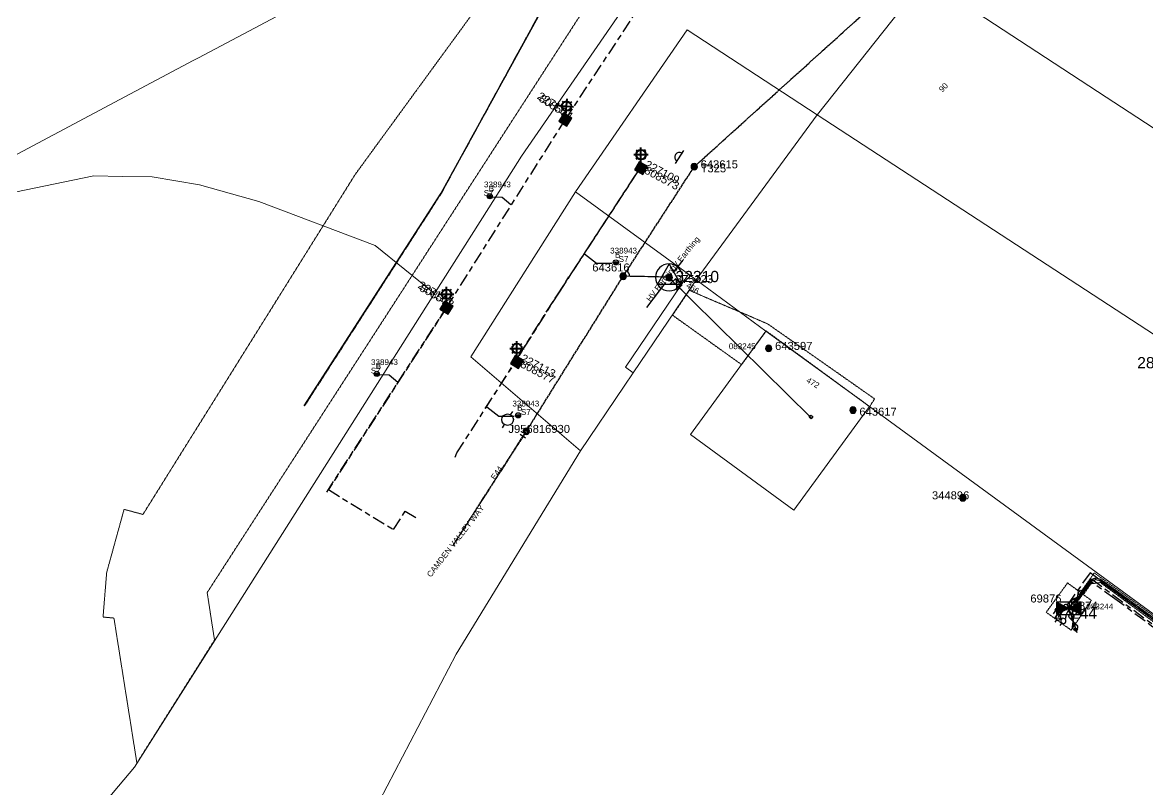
# Model space of a CAD drawing. Header units: metres. Extents: x 0 to 294317, y 0 to 6233398.
# Drawn here: x 292053.4 to 292404.7, y 6231753.7 to 6231993.1 of the extents above; entities that cross this region are included whole.
import ezdxf
from ezdxf import colors
from ezdxf.entities.mleader import LeaderData, LeaderLine
from ezdxf.enums import TextEntityAlignment as Align
from ezdxf.math import Vec2, Vec3

# ---------------------------------------------------------------- set-up
doc = ezdxf.new("R2010")
doc.units = ezdxf.units.M
for name, pattern in [('Cable Exist OH', [1, 1, 0]), ('Cable Exist UG', [8.2, 4, -1.2, 1.8, -1.2]), ('HIDDEN', [0.375, 0.25, -0.125]), ('HIDDEN2', [0.1875, 0.125, -0.0625])]:
    doc.linetypes.add(name, pattern=pattern)
doc.layers.get('0').update_dxf_attribs({"color": 6})
for name, color, linetype in [('_User Miscellaneous1', 7, 'Continuous'), ('_User Miscellaneous2', 7, 'Continuous'), ('Duct_SP_EXT', 7, 'Continuous'), ('Equip_HV_EXT', 7, 'Continuous'), ('Equip_LV_EXT', 7, 'Continuous'), ('Equip_SP_HV_EXT', 7, 'Continuous'), ('Equip_SP_SL_EXT', 7, 'Continuous'), ('Mains_HV_EXT', 7, 'Continuous'), ('Mains_LV_EXT', 7, 'Continuous'), ('Mains_SL_EXT', 7, 'Continuous'), ('Mains_TR_EXT', 7, 'Continuous'), ('Services_SP_EXT', 7, 'Continuous'), ('Sub_SP_EXT', 7, 'Continuous'), ('Sub_SP_TR_HV_LV_EXT', 7, 'Continuous'), ('SupportsOH_SP_TR_HV_LV_SL_EXT', 7, 'Continuous'), ('SupportsUG_SP_LV_SL_EXT', 7, 'Continuous'), ('Trench_SP_EXT', 7, 'Continuous')]:
    doc.layers.add(name, color=color, linetype=linetype)
for name, color, linetype, lineweight in [('Cadastre Land Parcels_SP_EXT', 9, 'Continuous', 5), ('Cadastre Other Property_SP_EXT', 9, 'HIDDEN', 5), ('Cadastre Roads_SP_EXT', 9, 'Continuous', 5)]:
    doc.layers.add(name, color=color, linetype=linetype, lineweight=lineweight)
doc.styles.add('COLUMN_LABEL', font='arial.ttf')
doc.styles.add('iecARIAL', font='arial.ttf', dxfattribs={"height": 2})
doc.styles.add('POLE_LABEL', font='arial.ttf')
doc.styles.get("Standard").update_dxf_attribs({"font": 'arial.ttf'})
doc.styles.add('SWITCH_LABEL', font='arial.ttf', dxfattribs={"height": 2.5})
doc.linetypes.add('Cable E OH', pattern='A,9.4,["E",Standard,S=1.7,R=0,X=0,Y=-1],0', length=9.4)
doc.linetypes.add('Cable E UG', pattern='A,6,-0.5,["E",Standard,S=1.7,R=0,X=0.5,Y=-1],-2.9', length=9.4)

# ---------------------------------------------------------------- blocks, each defined once
blk = doc.blocks.new('SUB_PADMOUNT_EXT')
for points in [[(0, 0), (-3.84, 1.92), (-3.84, -1.92)], [(0, 0), (3.84, 1.92), (3.84, -1.92)]]:
    blk.add_hatch(color=256).paths.add_polyline_path(points)
for p, q in [((3.84, 1.92), (-3.84, -1.92)), ((-3.84, 1.92), (3.84, -1.92))]:
    blk.add_line(p, q)
blk.add_lwpolyline([(-3.84, -1.92), (3.84, -1.92), (3.84, 1.92), (-3.84, 1.92)], close=True)
for tag, height, flags, p in [('ASSET_NUM', 3.5, 8, (2, 2)), ('STREET_CODE', 0.2, 9, (1.5, 0)), ('CONSTRUCTED_VOLTAGE', 0.2, 9, (1.5, -0.2)), ('OPERATING_VOLTAGE', 0.2, 9, (1.5, -0.6)), ('ORIENTATION', 0.2, 9, (1.5, -0.8)), ('OWNED_BY', 0.2, 9, (1.5, -1)), ('OPERATED_BY', 0.2, 9, (1.5, -1.2)), ('SECONDARY_VOLTAGE', 0.2, 9, (1.5, -1.6)), ('STATE', 0.2, 9, (1.5, -1.8)), ('SUBSTATION_TYPE', 0.2, 9, (1.5, -2.2)), ('STREETNAME', 0.2, 9, (1.5, -3)), ('SUBURB', 0.2, 9, (1.5, -3.2)), ('Z', 0.2, 1, (1.5, -3.6)), ('NO_PHASES', 0.2, 9, (1.5, -0.4)), ('MAINTAINED_BY', 0.2, 9, (1.5, -1.4)), ('PARENT', 0.2, 9, (1.5, -2)), ('USAGE', 0.2, 9, (1.5, -2.4)), ('LEGEND', 0.2, 9, (1.5, -2.6)), ('LOCATION', 0.2, 9, (1.5, -2.8)), ('NOTES', 0.2, 9, (1.5, -3.4))]:
    blk.add_attdef(tag, text='', height=height, dxfattribs=dict(flags=flags)).set_placement(p, align=Align.MIDDLE_LEFT)
blk = doc.blocks.new('SUB_POLE_EXT')
blk.add_wipeout([(0, 4.22), (0.42, 4.2), (0.83, 4.14), (1.21, 4.05), (1.62, 3.9), (1.99, 3.72), (2.35, 3.51), (2.68, 3.26), (2.99, 2.99), (3.28, 2.66), (3.52, 2.34), (3.76, 1.92), (3.9, 1.62), (4.04, 1.23), (4.18, 0.63), (4.22, 0), (4.18, -0.61), (4.06, -1.15), (3.9, -1.62), (3.58, -2.24), (3.22, -2.73), (2.97, -3.01), (2.68, -3.26), (2.36, -3.5), (2, -3.72), (1.64, -3.89), (1.25, -4.03), (0.82, -4.14), (0.42, -4.2), (0, -4.22), (-0.41, -4.2), (-0.8, -4.15), (-1.21, -4.05), (-1.62, -3.9), (-1.99, -3.73), (-2.35, -3.51), (-2.68, -3.26), (-2.96, -3.02), (-3.23, -2.72), (-3.51, -2.35), (-3.71, -2.01), (-3.91, -1.6), (-4.05, -1.21), (-4.16, -0.76), (-4.22, -0.14), (-4.21, 0.39), (-4.14, 0.83), (-4.03, 1.27), (-3.9, 1.63), (-3.71, 2.02), (-3.5, 2.37), (-3.28, 2.67), (-2.99, 2.99), (-2.68, 3.27), (-2.33, 3.52), (-1.98, 3.73), (-1.63, 3.9), (-1.2, 4.05), (-0.78, 4.15), (-0.4, 4.21)])
blk.add_line((2.16, 0.48), (2.16, 0.48, 0))
blk.add_lwpolyline([(-4.22, 0, 1), (4.22, 0, 1)], format="xyb", close=True)
blk.add_lwpolyline([(2.14, 0.52), (0, 4.22), (-3.66, -2.11), (3.66, -2.11)], close=True)
for tag, height, flags, p in [('ASSET_NUM', 3.5, 8, (2, 2)), ('STREET_CODE', 0.2, 9, (1.5, 0)), ('CONSTRUCTED_VOLTAGE', 0.2, 9, (1.5, -0.2)), ('OPERATING_VOLTAGE', 0.2, 9, (1.5, -0.6)), ('OPERATED_BY', 0.2, 9, (1.5, -0.8)), ('ORIENTATION', 0.2, 9, (1.5, -1.2)), ('OWNED_BY', 0.2, 9, (1.5, -1.4)), ('SECONDARY_VOLTAGE', 0.2, 9, (1.5, -1.6)), ('STATE', 0.2, 9, (1.5, -1.8)), ('SUBSTATION_TYPE', 0.2, 9, (1.5, -2)), ('STREETNAME', 0.2, 9, (1.5, -2.8)), ('SUBURB', 0.2, 9, (1.5, -3)), ('Z', 0.2, 1, (1.5, -3.4)), ('NO_PHASES', 0.2, 9, (1.5, -0.4)), ('MAINTAINED_BY', 0.2, 9, (1.5, -1)), ('USAGE', 0.2, 9, (1.5, -2.2)), ('LEGEND', 0.2, 9, (1.5, -2.4)), ('LOCATION', 0.2, 9, (1.5, -2.6)), ('NOTES', 0.2, 9, (1.5, -3.2))]:
    blk.add_attdef(tag, text='', height=height, dxfattribs=dict(flags=flags)).set_placement(p, align=Align.MIDDLE_LEFT)
blk = doc.blocks.new('COLUMN_EXT')
blk.add_hatch(color=256).paths.add_polyline_path([(-1.49, 1.48), (-1.49, -1.49), (1.48, -1.49), (1.48, 1.48)])
blk.add_lwpolyline([(-1.49, -1.49), (1.48, -1.49), (1.48, 1.48), (-1.49, 1.48)], close=True)
for tag, height, style, flags, p in [('STRUCTURE_PLANT_NUMBER', 0.2, 'POLE_LABEL', 9, (1.81, 0.03)), ('ASSET_NUM', 2.5, 'COLUMN_LABEL', 8, (2, 2)), ('STREET_CODE', 0.2, 'COLUMN_LABEL', 9, (1.81, -0.2))]:
    blk.add_attdef(tag, text='', height=height, dxfattribs=dict(style=style, flags=flags)).set_placement(p, align=Align.MIDDLE_LEFT)
at = {"flags": 1}
blk.add_attdef('Z', (1.81, -2.35), '', height=0.2, dxfattribs=at)
at = {"flags": 9}
for tag, p in [('COLUMN_TYPE', (1.81, -0.4)), ('OWNED_BY', (1.81, -0.6)), ('STATE', (1.81, -0.8)), ('USAGE', (1.81, -1)), ('STREETNAME', (1.81, -1.6)), ('SUBURB', (1.81, -1.8)), ('LEGEND', (1.81, -1.2)), ('LOCATION', (1.81, -1.4)), ('NOTES', (1.81, -2))]:
    blk.add_attdef(tag, text='', height=0.2, dxfattribs=at).set_placement(p, align=Align.MIDDLE_LEFT)
blk = doc.blocks.new('DUCT_EXT')
blk.add_circle((0, 0.8), 0.8)
at = {"flags": 1}
blk.add_attdef('Z', (0, 0), '', height=0.2, dxfattribs=at)
at = {"flags": 9}
for tag, p in [('DUCT_CODE', (0, 0)), ('XSECT_TYPE', (0, -0.2)), ('STATE', (0, -0.6)), ('FB_REFERENCE', (0, -0.4)), ('NOTES', (0, -0.8))]:
    blk.add_attdef(tag, text='', height=0.2, dxfattribs=at).set_placement(p, align=Align.MIDDLE_LEFT)
blk = doc.blocks.new('LV_OH_LINKS_DISTFUSE_EXT')
for p, q in [((0, 0), (0.96, 0)), ((3.84, 0), (4.8, 0))]:
    blk.add_line(p, q)
blk.add_lwpolyline([(3.84, -1.2), (3.84, 1.2), (0.96, -1.2), (0.96, 1.2)], close=True)
at = {"flags": 9}
for tag, p in [('ACTUAL_STATUS', (0, 0)), ('CONSTRUCTED_VOLTAGE', (0, -0.2)), ('OPERATING_VOLTAGE', (0, -0.6)), ('ORIENTATION', (0, -0.8)), ('OWNED_BY', (0, -1)), ('STATE', (0, -1.2)), ('SWITCH_TYPE', (0, -1.4)), ('NO_PHASES', (0, -0.4)), ('USAGE', (0, -1.6)), ('NOTES', (0, -1.8))]:
    blk.add_attdef(tag, text='', height=0.2, dxfattribs=at).set_placement(p, align=Align.MIDDLE_LEFT)
at = {"flags": 1}
blk.add_attdef('Z', (0, 0), '', height=0.2, dxfattribs=at)
blk = doc.blocks.new('SL_LANTERN_EXT')
at = {"lineweight": 40}
for p, q in [((-2.25, 4.22), (2.25, 4.22)), ((-1.46, 5.68), (-1.06, 5.28)), ((0, 1.97), (0, 6.47)), ((1.46, 5.68), (1.06, 5.28)), ((-1.46, 2.76), (-1.06, 3.16)), ((0, 0), (0, 2.72)), ((1.46, 2.76), (1.06, 3.16))]:
    blk.add_line(p, q, dxfattribs=at)
blk.add_circle((0, 4.22), 1.5, dxfattribs=at)
at = {"style": 'iecARIAL', "flags": 8}
blk.add_attdef('ASSET_NUM', (1.5, 1.5), '', height=2.5, dxfattribs=at)
for tag, p, height, flags in [('OPERATING_VOLTAGE', (0.98, -1.65), 0.2, 9), ('ORIENTATION', (0.98, -1.85), 0.2, 9), ('OWNED_BY', (0.98, -2.05), 0.2, 9), ('STATE', (0.98, -2.25), 0.2, 9), ('CONSTRUCTED_VOLTAGE', (0.98, -0.65), 0.2, 9), ('CONTROL_TYPE', (0.98, -0.85), 0.2, 9), ('LANTERN_PURPOSE', (0.98, -1.05), 0.2, 9), ('LANTERN_TYPE', (0.98, -1.25), 0.2, 9), ('NO_PHASES', (0.98, -1.45), 0.2, 9), ('USAGE', (0.98, -2.45), 0.2, 9), ('CEXIST', (0.98, -2.65), 0.2, 9), ('CNEW', (0.98, -2.85), 0.2, 9), ('CNUMBER', (0.98, -3.05), 0.2, 9), ('CREMOVE', (0.98, -3.25), 0.2, 9), ('CREPLACE', (0.98, -3.45), 0.2, 9), ('LKINGHEIGHT', (0.98, -3.65), 0.2, 9), ('LNUMBER', (2.18, -3.25), 2.5, 8), ('LBRACKET', (0.98, -3.85), 0.2, 9), ('LBRACKETVOCAB', (0.98, -4.05), 0.2, 9), ('LCATEGORY', (0.98, -4.25), 0.2, 9), ('LCHARGE1', (0.98, -4.45), 0.2, 9), ('LCHARGE1PERCENT', (0.98, -4.65), 0.2, 9), ('LCHARGE2', (0.98, -4.85), 0.2, 9), ('LCHARGE2PERCENT', (0.98, -5.05), 0.2, 9), ('LCHARGE3', (0.98, -5.25), 0.2, 9), ('LCHARGE3PERCENT', (0.98, -5.45), 0.2, 9), ('LEXIST', (0.98, -5.65), 0.2, 9), ('LLAMP', (0.98, -5.85), 0.2, 9), ('LLAMPVOCAB', (0.98, -6.05), 0.2, 9), ('LMAST', (0.98, -6.25), 0.2, 9), ('LMASTVOCAB', (0.98, -6.45), 0.2, 9), ('LNEW', (0.98, -6.65), 0.2, 9), ('LANTNUMBER', (0.98, -6.85), 0.2, 9), ('STREETNAME', (0.98, -9.25), 0.2, 9), ('SUBURB', (0.98, -9.45), 0.2, 1), ('LOUTREACH', (0.98, -7.25), 0.2, 9), ('LOUTREACHVOCAB', (0.98, -7.45), 0.2, 9), ('LRATECODE', (0.98, -7.65), 0.2, 9), ('LREMOVE', (0.98, -7.85), 0.2, 9), ('LREPLACE', (0.98, -8.05), 0.2, 9), ('LTYPE', (0.98, -8.25), 0.2, 9), ('LTYPEVOCAB', (0.98, -8.45), 0.2, 9), ('LEGEND', (0.98, -8.65), 0.2, 9), ('LOCATION', (0.98, -8.85), 0.2, 9), ('NOTES', (0.98, -9.05), 0.2, 9)]:
    blk.add_attdef(tag, p, '', height=height, dxfattribs=dict(flags=flags))
blk = doc.blocks.new('CCP_EXT')
blk.add_wipeout([(0, 0.57), (0.57, 0), (0, -0.57), (-0.57, 0)])
blk.add_lwpolyline([(-0.57, 0), (0, 0.57), (0.57, 0), (0, -0.57), (-0.57, 0)])
at = {"flags": 1}
blk.add_attdef('Z', (0, 0), '', height=0.2, dxfattribs=at)
at = {"flags": 9}
for tag, p in [('CCP_TYPE', (0, 0)), ('CONSTRUCTED_VOLTAGE', (0, -0.2)), ('OPERATING_VOLTAGE', (0, -0.6)), ('ORIENTATION', (0, -0.8)), ('OWNED_BY', (0, -1)), ('STATE', (0, -1.8)), ('NO_PHASES', (0, -0.4)), ('USAGE', (0, -1.2)), ('LEGEND', (0, -1.4)), ('LIFE_SUPPORT', (0, -1.6)), ('NOTES', (0, -2))]:
    blk.add_attdef(tag, text='', height=0.2, dxfattribs=at).set_placement(p, align=Align.MIDDLE_LEFT)
blk = doc.blocks.new('POLE_EXT')
blk.add_hatch(color=256).paths.add_polyline_path([(-1, 0, 1), (1, 0, 1)])
blk.add_lwpolyline([(-1, 0, 1), (1, 0, 1)], format="xyb", close=True)
for tag, height, flags, p in [('pNumber', 2.5, 8, (-17.84, 2.07)), ('OWNED_BY', 0.2, 9, (1.35, -0.4)), ('SPECIAL_USE', 0.2, 9, (1.35, -0.8)), ('STATE', 0.2, 9, (1.35, -1)), ('cLV', 0.2, 9, (1.35, -1.4)), ('hDepth', 0.2, 9, (1.35, -1.6)), ('hDia', 0.2, 9, (1.35, -1.8)), ('cHV', 0.2, 9, (1.35, -2)), ('cLinedev', 0.2, 9, (1.35, -3.4)), ('PARENT', 0.2, 9, (1.35, -0.6)), ('USAGE', 0.2, 9, (1.35, -1.2)), ('LBRACKET', 0.2, 9, (1.35, -2.2)), ('LExisting', 0.2, 9, (1.35, -2.4)), ('LANTNUMBER', 0.2, 9, (1.35, -2.6)), ('LOther', 0.2, 9, (1.35, -2.8)), ('LRemove', 0.2, 9, (1.35, -3)), ('LEGEND', 0.2, 9, (1.35, -3.2)), ('LOCATION', 0.2, 9, (1.35, -3.6)), ('pExisting', 0.2, 9, (1.35, -3.8)), ('pFooting', 0.2, 9, (1.35, -4.4)), ('pNew', 0.2, 9, (1.35, -4.6)), ('pRelocate', 0.2, 9, (1.35, -5)), ('pRemove', 0.2, 9, (1.35, -5.2)), ('pReplace', 0.2, 9, (1.35, -5.4)), ('pStay', 0.2, 9, (1.35, -5.6)), ('pType', 0.2, 9, (1.35, -5.8)), ('cspan', 0.2, 9, (1.35, -6)), ('STREETNAME', 0.2, 9, (1.35, -6.2)), ('SUBURB', 0.2, 9, (1.35, -6.4)), ('OPERATED_BY', 0.2, 9, (1.36, -7.01)), ('PFNUMBER', 0.2, 9, (1.35, -4)), ('NEWPFNUMBER', 0.2, 9, (1.35, -4.2)), ('NOTES', 0.2, 9, (1.35, -6.6)), ('MAINTAINED_BY', 0.2, 9, (1.36, -6.81))]:
    blk.add_attdef(tag, text='', height=height, dxfattribs=dict(flags=flags)).set_placement(p, align=Align.MIDDLE_LEFT)
at = {"style": 'POLE_LABEL'}
for tag, height, flags, p in [('STRUCTURE_PLANT_NUMBER', 0.2, 9, (1.35, 0.03)), ('ASSET_NUM', 2.5, 8, (2, 2)), ('STREET_CODE', 0.2, 9, (1.35, -0.2))]:
    blk.add_attdef(tag, text='', height=height, dxfattribs=dict(at, flags=flags)).set_placement(p, align=Align.MIDDLE_LEFT)
at = {"flags": 1}
blk.add_attdef('Z', (1.35, -7.33), '', height=0.2, dxfattribs=at)
blk = doc.blocks.new('LV_UG_DFUSE_CLOSED_EXT')
for points in [[(1, 0), (0, 0)], [(5.04, 0.73), (2.16, -0.72)], [(5.05, -0.71), (2.16, 0.72)], [(6.2, 0.01), (7.2, 0.01)]]:
    blk.add_lwpolyline(points)
for centre in [(1.8, 0), (5.4, 0.01)]:
    blk.add_circle(centre, 0.8)
at = {"flags": 9}
for tag, p in [('ACTUAL_STATUS', (0, 0)), ('CONSTRUCTED_VOLTAGE', (0, -0.2)), ('OPERATING_VOLTAGE', (0, -0.6)), ('ORIENTATION', (0, -0.8)), ('STATE', (0, -1)), ('SWITCH_TYPE', (0, -1.2)), ('NO_PHASES', (0, -0.4)), ('USAGE', (0, -1.4)), ('NOTES', (0, -1.6))]:
    blk.add_attdef(tag, text='', height=0.2, dxfattribs=at).set_placement(p, align=Align.MIDDLE_LEFT)
at = {"flags": 1}
blk.add_attdef('Z', (0, 0), '', height=0.2, dxfattribs=at)
blk = doc.blocks.new('HV_ABS_OPEN_EXT')
for p, q in [((-3, 6.87), (-1.8, 6.87)), ((1.8, 6.87), (3, 6.87))]:
    blk.add_line(p, q)
blk.add_circle((0, 6.87), 1.8)
for tag, height, flags, p in [('STREET_CODE', 0.2, 9, (1.5, 0)), ('ASSET_NUM', 2.5, 8, (2, 2)), ('ACTUAL_STATUS', 0.2, 9, (1.5, -0.2)), ('CONSTRUCTED_VOLTAGE', 0.2, 9, (1.5, -0.4)), ('OPERATING_VOLTAGE', 0.2, 9, (1.5, -0.8)), ('ORIENTATION', 0.2, 9, (1.5, -1)), ('OWNED_BY', 0.2, 9, (1.5, -1.2)), ('STATE', 0.2, 9, (1.5, -1.4)), ('SWITCH_TYPE', 0.2, 9, (1.5, -1.6)), ('STREETNAME', 0.2, 9, (1.5, -2.4)), ('SUBURB', 0.2, 9, (1.5, -2.6)), ('OPERATED_BY', 0.2, 9, (1.5, -3.2)), ('Z', 0.2, 1, (1.5, -3.6)), ('NO_PHASES', 0.2, 9, (1.5, -0.6)), ('USAGE', 0.2, 9, (1.5, -1.8)), ('LEGEND', 0.2, 9, (1.5, -2)), ('LOCATION', 0.2, 9, (1.5, -2.2)), ('NOTES', 0.2, 9, (1.5, -2.8)), ('MAINTAINED_BY', 0.2, 9, (1.5, -3)), ('LABEL_ALIGNMENT', 0.2, 9, (1.5, -3.4))]:
    blk.add_attdef(tag, text='', height=height, dxfattribs=dict(flags=flags)).set_placement(p, align=Align.MIDDLE_LEFT)
blk = doc.blocks.new('HV_USL_CLOSED_EXT')
blk.add_line((2.4, 5.5), (-2.4, 5.5))
blk.add_lwpolyline([(1.44, 5.5, 0.414214), (0, 6.94, 0.414214), (-1.44, 5.5)], format="xyb")
for tag, height, flags, p in [('STREET_CODE', 0.2, 9, (1.5, 0)), ('ASSET_NUM', 2.5, 8, (2, 2)), ('ACTUAL_STATUS', 0.2, 9, (1.5, -0.2)), ('CONSTRUCTED_VOLTAGE', 0.2, 9, (1.5, -0.4)), ('OPERATING_VOLTAGE', 0.2, 9, (1.5, -0.8)), ('ORIENTATION', 0.2, 9, (1.5, -1)), ('OWNED_BY', 0.2, 9, (1.5, -1.2)), ('OPERATED_BY', 0.2, 9, (1.5, -1.4)), ('STATE', 0.2, 9, (1.5, -1.8)), ('SWITCH_TYPE', 0.2, 9, (1.5, -2)), ('STREETNAME', 0.2, 9, (1.5, -2.8)), ('SUBURB', 0.2, 9, (1.5, -3)), ('Z', 0.2, 1, (1.5, -3.6)), ('NO_PHASES', 0.2, 9, (1.5, -0.6)), ('MAINTAINED_BY', 0.2, 9, (1.5, -1.6)), ('USAGE', 0.2, 9, (1.5, -2.2)), ('LEGEND', 0.2, 9, (1.5, -2.4)), ('LOCATION', 0.2, 9, (1.5, -2.6)), ('NOTES', 0.2, 9, (1.5, -3.2)), ('LABEL_ALIGNMENT', 0.2, 9, (1.5, -3.4))]:
    blk.add_attdef(tag, text='', height=height, dxfattribs=dict(flags=flags)).set_placement(p, align=Align.MIDDLE_LEFT)
blk = doc.blocks.new('SWG_HOLEC_SU_EXT')
blk.add_line((1.8, -2), (5.8, -2))
for points in [[(1, 0), (0, 0)], [(6.6, 0), (7.6, 0)]]:
    blk.add_lwpolyline(points)
for points in [[(1.8, -0.8, 1), (1.8, 0.8, 1)], [(5.8, -0.8, 1), (5.8, 0.8, 1)]]:
    blk.add_lwpolyline(points, format="xyb", close=True)
at = {"style": 'SWITCH_LABEL', "flags": 8}
blk.add_attdef('ASSET_NUM', text='', height=2.5, rotation=179.9544, dxfattribs=at).set_placement((-2.4, 0), align=Align.MIDDLE_LEFT)
at = {"flags": 1}
blk.add_attdef('Z', (0, 0), '', height=0.2, dxfattribs=at)
at = {"flags": 9}
for tag, p in [('ACTUAL_STATUS', (0, -0.4)), ('CONSTRUCTED_VOLTAGE', (0, -0.6)), ('OPERATING_VOLTAGE', (0, -1)), ('ORIENTATION', (0, -1.2)), ('OWNED_BY', (0, -1.4)), ('STATE', (0, -1.8)), ('SWITCH_TYPE', (0, -2)), ('STREETNAME', (0, -2.6)), ('SUBURB', (0, -2.8)), ('NO_PHASES', (0, -0.8)), ('PARENT', (0, -1.6)), ('USAGE', (0, -2.2)), ('LOCATION', (0, -2.4)), ('NOTES', (0, -3))]:
    blk.add_attdef(tag, text='', height=0.2, dxfattribs=at).set_placement(p, align=Align.MIDDLE_LEFT)
at = {"style": 'SWITCH_LABEL', "flags": 9}
blk.add_attdef('STREET_CODE', text='', height=0.2, dxfattribs=at).set_placement((0, -0.2), align=Align.MIDDLE_LEFT)
blk = doc.blocks.new('End Shackle_EXT')
blk.add_wipeout([(0, 0.25), (1.81, 0.25), (1.82, -0.25), (0, -0.25)])
blk.add_line((1.81, -1), (1.81, 1))
at = {"flags": 1}
blk.add_attdef('Z', (0, 0), '', height=0.2, dxfattribs=at)
at = {"flags": 9}
for tag, p in [('CONNECTOR_TYPE', (0, 0)), ('CONSTRUCTED_VOLTAGE', (0, -0.2)), ('OPERATING_VOLTAGE', (0, -0.6)), ('ORIENTATION', (0, -0.8)), ('OWNED_BY', (0, -1)), ('STATE', (0, -1.2)), ('NO_PHASES', (0, -0.4)), ('USAGE', (0, -1.4)), ('NOTES', (0, -1.6))]:
    blk.add_attdef(tag, text='', height=0.2, dxfattribs=at).set_placement(p, align=Align.MIDDLE_LEFT)
blk = doc.blocks.new('CABLE_LARGE_EXT')
h = blk.add_hatch(color=256)
edge = h.paths.add_edge_path()
edge.add_arc((0, 0.55), 0.55, 0, 360)
blk.add_circle((0, 0.55), 0.55)
at = {"flags": 1}
blk.add_attdef('Z', (0, 0), '', height=0.2, dxfattribs=at)
at = {"flags": 9}
for tag, p in [('COND_CODE', (0, 0)), ('STATE', (0, -0.4)), ('XSECT_SIZE', (0, -0.6)), ('FB_REFERENCE', (0, -0.2)), ('NOTES', (0, -0.8))]:
    blk.add_attdef(tag, text='', height=0.2, dxfattribs=at).set_placement(p, align=Align.MIDDLE_LEFT)

msp = doc.modelspace()

# ---------------------------------------------------------------- linework, layer by layer
at = {"layer": 'Cadastre Land Parcels_SP_EXT', "linetype": 'Continuous'}
for points in [[(292384.46, 6232211), (292360.56, 6232188.12), (292363.33, 6232185.22), (292218.7, 6232046.78), (292211.68, 6232039.38), (292207.03, 6232030.58), (292205.1, 6232025.22), (292195.51, 6232018.01), (292189.72, 6232017.61), (292173.77, 6232014.82), (292158.78, 6232008.85), (292108.33, 6231982.05), (292106.72, 6231981.19), (292083.74, 6231968.99), (292053.51, 6231952.93), (292039.94, 6231945.72)], [(292440.47, 6232121.47), (292382.69, 6232062.4), (292363.63, 6232042.91), (292335.2, 6232006.79), (292391.74, 6231969.74), (292544.76, 6231869.94)], [(292544.76, 6231869.94), (292391.74, 6231969.74), (292335.2, 6232006.79), (292301.58, 6231964.32), (292301.53, 6231964.26), (292538.18, 6231809.95)]]:
    msp.add_lwpolyline(points, dxfattribs=at)
msp.add_lwpolyline([(292317.84, 6231873.17), (292285.53, 6231896.77), (292261.94, 6231864.46), (292294.24, 6231840.87), (292317.84, 6231873.17)], close=True, dxfattribs=at)
at = {"layer": 'Duct_SP_EXT'}
for p, q in [((292382.46, 6231812.86), (292387.03, 6231819.13)), ((292387.03, 6231819.13), (292387.07, 6231819.18)), ((292387.03, 6231819.13), (292387.22, 6231818.98)), ((292387.07, 6231819.18), (292388.54, 6231819.72)), ((292387.07, 6231819.18), (292387.22, 6231818.98)), ((292387.37, 6231818.78), (292388.56, 6231819.22)), ((292388.54, 6231819.72), (292389.97, 6231819.31)), ((292388.54, 6231819.72), (292388.55, 6231819.47)), ((292388.56, 6231819.22), (292388.55, 6231819.47)), ((292388.56, 6231819.22), (292389.84, 6231818.85)), ((292389.97, 6231819.31), (292389.91, 6231819.08)), ((292390.02, 6231819.3), (292389.91, 6231819.08)), ((292389.97, 6231819.31), (292390.02, 6231819.3)), ((292390.02, 6231819.3), (292456.48, 6231770.79)), ((292382.84, 6231812.58), (292387.42, 6231818.84)), ((292387.42, 6231818.84), (292387.22, 6231818.98)), ((292387.37, 6231818.78), (292387.22, 6231818.98)), ((292387.42, 6231818.84), (292387.37, 6231818.78)), ((292389.8, 6231818.86), (292389.91, 6231819.08)), ((292389.84, 6231818.85), (292389.8, 6231818.86)), ((292389.8, 6231818.86), (292456.2, 6231770.4)), ((292389.84, 6231818.85), (292389.91, 6231819.08)), ((292382.02, 6231812.26), (292382.46, 6231812.86)), ((292382.02, 6231812.26), (292382.21, 6231812.11)), ((292382.4, 6231811.97), (292382.21, 6231812.11)), ((292382.4, 6231811.97), (292382.84, 6231812.58)), ((292382.46, 6231812.86), (292382.65, 6231812.72)), ((292382.84, 6231812.58), (292382.65, 6231812.72))]:
    msp.add_line(p, q, dxfattribs=at)
for points in [[(292199.82, 6231938.61), (292203.12, 6231938.58), (292205.84, 6231936.29)], [(292237.42, 6231917.86), (292232.67, 6231917.86), (292228.92, 6231920.72)], [(292164.55, 6231883.17), (292167.85, 6231883.13), (292170.57, 6231880.85)], [(292206.9, 6231870.13), (292202.15, 6231870.13), (292198.4, 6231872.98)]]:
    msp.add_lwpolyline(points, dxfattribs=at)
at = {"layer": 'Mains_HV_EXT', "linetype": 'Cable Exist OH'}
msp.add_lwpolyline([(292263.13, 6231948.05), (292332.83, 6232010.98)], dxfattribs=at)
at = {"layer": 'Mains_HV_EXT', "linetype": 'Continuous'}
msp.add_lwpolyline([(292242.95, 6231913.81, 0.243616), (292242.03, 6231915.57)], format="xyb", dxfattribs=at)
at = {"layer": 'Mains_SL_EXT', "linetype": 'Cable Exist UG'}
for points in [[(292222.89, 6231962.76), (292260.26, 6232019.44)], [(292185.8, 6231904.05), (292222.89, 6231962.76)], [(292246.5, 6231947.6), (292245.42, 6231946.42), (292220.93, 6231908.94), (292208.21, 6231888.75), (292207.77, 6231887.12)], [(292185.8, 6231904.05), (292148.91, 6231847.25), (292169.28, 6231834.8), (292172.92, 6231840.51), (292176.21, 6231838.58)]]:
    msp.add_lwpolyline(points, dxfattribs=at)
at = {"layer": 'Trench_SP_EXT', "linetype": 'Cable Exist UG'}
for points in [[(292222.89, 6231962.76), (292260.26, 6232019.44)], [(292185.8, 6231904.05), (292222.89, 6231962.76)], [(292207.77, 6231887.12), (292208.21, 6231888.75), (292220.2, 6231907.77), (292245.61, 6231946.63), (292246.5, 6231947.6)], [(292148.37, 6231846.47), (292185.8, 6231904.05)], [(292188.51, 6231857.44), (292189.05, 6231858.74), (292206.81, 6231886.37), (292207.77, 6231887.12)]]:
    msp.add_lwpolyline(points, dxfattribs=at)

# ---------------------------------------------------------------- block references
at = {"layer": 'Duct_SP_EXT'}
for name, p in [('DUCT_EXT', (292199.28, 6231938.03)), ('CABLE_LARGE_EXT', (292199.28, 6231938.03)), ('DUCT_EXT', (292238.67, 6231917.39)), ('CABLE_LARGE_EXT', (292238.67, 6231917.39)), ('DUCT_EXT', (292164.01, 6231882.59)), ('CABLE_LARGE_EXT', (292164.01, 6231882.59)), ('DUCT_EXT', (292208.14, 6231869.65)), ('CABLE_LARGE_EXT', (292208.14, 6231869.65))]:
    msp.add_blockref(name, p, dxfattribs=at)
at = {"layer": 'Equip_LV_EXT', "rotation": 52.05784664898952}
msp.add_blockref('LV_UG_DFUSE_CLOSED_EXT', (292380.54, 6231810.8), dxfattribs=at)
at = {"layer": 'Equip_SP_HV_EXT'}
ref = msp.add_blockref('HV_USL_CLOSED_EXT', (292263.13, 6231948.05), dxfattribs=dict(at, rotation=56.92399548994094))
ref.add_attrib('ASSET_NUM', 'T325', dxfattribs={"layer": '0', "height": 2.5}).set_placement((292265.13, 6231948.8), align=Align.TOP_LEFT)
ref = msp.add_blockref('HV_ABS_OPEN_EXT', (292210.69, 6231865.46), dxfattribs=dict(at, rotation=57.99031055567436))
ref.add_attrib('ASSET_NUM', 'J956', dxfattribs={"layer": '0', "height": 2.5}).set_placement((292212.69, 6231866.21), align=Align.MIDDLE_RIGHT)
at = {"layer": 'Equip_SP_SL_EXT'}
ref = msp.add_blockref('SL_LANTERN_EXT', (292222.89, 6231962.76), dxfattribs=dict(at, rotation=355.2539604671523))
ref.add_attrib('ASSET_NUM', '227110', dxfattribs={"layer": '0', "height": 2.5, "rotation": 327.6526, "style": 'iecARIAL'}).set_placement((292224.39, 6231964.26), align=Align.MIDDLE_RIGHT)
ref = msp.add_blockref('SL_LANTERN_EXT', (292246.5, 6231947.6), dxfattribs=at)
ref.add_attrib('ASSET_NUM', '227109', dxfattribs={"layer": '0', "height": 2.5, "rotation": 331.8656, "style": 'iecARIAL'}).set_placement((292248, 6231949.1), align=Align.MIDDLE_LEFT)
ref = msp.add_blockref('SL_LANTERN_EXT', (292185.8, 6231904.05), dxfattribs=at)
ref.add_attrib('ASSET_NUM', '227114', dxfattribs={"layer": '0', "height": 2.5, "rotation": 329.4283, "style": 'iecARIAL'}).set_placement((292187.3, 6231905.55), align=Align.MIDDLE_RIGHT)
ref = msp.add_blockref('SL_LANTERN_EXT', (292207.77, 6231887.12), dxfattribs=at)
ref.add_attrib('ASSET_NUM', '227113', dxfattribs={"layer": '0', "height": 2.5, "rotation": 332.1985, "style": 'iecARIAL'}).set_placement((292209.27, 6231888.62), align=Align.MIDDLE_LEFT)
at = {"layer": 'Sub_SP_EXT'}
ref = msp.add_blockref('SUB_PADMOUNT_EXT', (292413.05, 6231886.63), dxfattribs=at)
ref.add_attrib('ASSET_NUM', '28737', dxfattribs={"layer": '0', "height": 3.5}).set_placement((292415.05, 6231886.88), align=Align.MIDDLE_RIGHT)
ref = msp.add_blockref('SUB_PADMOUNT_EXT', (292380.11, 6231810.21), dxfattribs=at)
ref.add_attrib('ASSET_NUM', '27244', dxfattribs={"layer": '0', "height": 3.5, "rotation": 0.0355}).set_placement((292382.11, 6231810.46), align=Align.TOP_CENTER)
at = {"layer": 'Sub_SP_TR_HV_LV_EXT'}
ref = msp.add_blockref('SUB_POLE_EXT', (292255.29, 6231913.53), dxfattribs=at)
ref.add_attrib('ASSET_NUM', '32310', dxfattribs={"layer": '0', "height": 3.5}).set_placement((292257.29, 6231913.78), align=Align.MIDDLE_LEFT)
at = {"layer": 'SupportsOH_SP_TR_HV_LV_SL_EXT'}
ref = msp.add_blockref('POLE_EXT', (292263.13, 6231948.05), dxfattribs=at)
ref.add_attrib('ASSET_NUM', '643615', dxfattribs={"layer": '0', "height": 2.5, "style": 'POLE_LABEL'}).set_placement((292265.13, 6231948.8), align=Align.MIDDLE_LEFT)
ref = msp.add_blockref('POLE_EXT', (292240.95, 6231913.86), dxfattribs=at)
ref.add_attrib('ASSET_NUM', '643616', dxfattribs={"layer": '0', "height": 2.5, "style": 'POLE_LABEL'}).set_placement((292242.95, 6231914.61), align=Align.BOTTOM_RIGHT)
ref = msp.add_blockref('POLE_EXT', (292286.39, 6231891.36), dxfattribs=at)
ref.add_attrib('ASSET_NUM', '643597', dxfattribs={"layer": '0', "height": 2.5, "rotation": 0.0399, "style": 'POLE_LABEL'}).set_placement((292288.39, 6231892.11), align=Align.MIDDLE_LEFT)
ref = msp.add_blockref('POLE_EXT', (292312.71, 6231872.09), dxfattribs=at)
ref.add_attrib('ASSET_NUM', '643617', dxfattribs={"layer": '0', "height": 2.5, "style": 'POLE_LABEL'}).set_placement((292314.71, 6231872.84), align=Align.TOP_LEFT)
ref = msp.add_blockref('POLE_EXT', (292210.69, 6231865.46), dxfattribs=at)
ref.add_attrib('ASSET_NUM', '816930', dxfattribs={"layer": '0', "height": 2.5, "style": 'POLE_LABEL'}).set_placement((292212.69, 6231866.21), align=Align.MIDDLE_LEFT)
ref = msp.add_blockref('POLE_EXT', (292347.03, 6231844.73), dxfattribs=at)
ref.add_attrib('ASSET_NUM', '344896', dxfattribs={"layer": '0', "height": 2.5, "style": 'POLE_LABEL'}).set_placement((292349.03, 6231845.48), align=Align.MIDDLE_RIGHT)
at = {"layer": 'SupportsUG_SP_LV_SL_EXT'}
ref = msp.add_blockref('COLUMN_EXT', (292222.89, 6231962.76), dxfattribs=dict(at, rotation=328.3262825065094))
ref.add_attrib('ASSET_NUM', '808574', dxfattribs={"layer": '0', "height": 2.5, "rotation": 327.6526, "style": 'COLUMN_LABEL'}).set_placement((292224.89, 6231963.51), align=Align.MIDDLE_RIGHT)
ref = msp.add_blockref('COLUMN_EXT', (292246.5, 6231947.6), dxfattribs=dict(at, rotation=330.8261538430352))
ref.add_attrib('ASSET_NUM', '808573', dxfattribs={"layer": '0', "height": 2.5, "rotation": 331.8656, "style": 'COLUMN_LABEL'}).set_placement((292248.5, 6231948.35), align=Align.TOP_LEFT)
ref = msp.add_blockref('COLUMN_EXT', (292185.8, 6231904.05), dxfattribs=dict(at, rotation=328.3459662365734))
ref.add_attrib('ASSET_NUM', '808578', dxfattribs={"layer": '0', "height": 2.5, "rotation": 330.0977, "style": 'COLUMN_LABEL'}).set_placement((292187.8, 6231904.8), align=Align.MIDDLE_RIGHT)
ref = msp.add_blockref('COLUMN_EXT', (292207.77, 6231887.12), dxfattribs=dict(at, rotation=328.9209601990191))
ref.add_attrib('ASSET_NUM', '808577', dxfattribs={"layer": '0', "height": 2.5, "rotation": 332.1985, "style": 'COLUMN_LABEL'}).set_placement((292209.77, 6231887.87), align=Align.TOP_LEFT)

# ---------------------------------------------------------------- texts
at = {"layer": '_User Miscellaneous2'}
for s, p in [('338943', (292197.49, 6231941.61)), ('B', (292198.97, 6231940.31)), ('S7', (292197.42, 6231938.96)), ('338943', (292236.88, 6231920.96)), ('B', (292238.36, 6231919.67)), ('S7', (292239.55, 6231918.33)), ('338943', (292162.22, 6231886.16)), ('B', (292163.7, 6231884.87)), ('S7', (292162.15, 6231883.52)), ('338943', (292206.36, 6231873.22)), ('B', (292207.84, 6231871.93)), ('S7', (292209.03, 6231870.6))]:
    msp.add_text(s, height=1.8, dxfattribs=at).set_placement(p)
at = {"layer": 'Cadastre Land Parcels_SP_EXT'}
for s, rotation, p in [('90', 45.5968, (292340.61, 6231971.18)), ('472', 329.9536, (292297.93, 6231880.87))]:
    msp.add_text(s, height=1.8, rotation=rotation, dxfattribs=at).set_placement(p)
at = {"layer": 'Cadastre Other Property_SP_EXT'}
for s, p in [('083245', (292273.93, 6231891.1)), ('083244', (292385.57, 6231809.88))]:
    msp.add_text(s, height=1.8, dxfattribs=at).set_placement(p)
at = {"layer": 'Cadastre Roads_SP_EXT'}
msp.add_text('CAMDEN VALLEY WAY', height=1.8, rotation=52.2956, dxfattribs=at).set_placement((292180.89, 6231819.75))
at = {"layer": 'Mains_LV_EXT'}
msp.add_text('E44', height=1.8, rotation=55.0218, dxfattribs=at).set_placement((292200.92, 6231850.13))

# ---------------------------------------------------------------- next in the draw order: linework, layer by layer
at = {"layer": 'Cadastre Land Parcels_SP_EXT', "linetype": 'Continuous'}
for points in [[(292044.85, 6231938.82), (292075.69, 6231945.21), (292084.51, 6231945.04), (292093.83, 6231944.85), (292108.63, 6231942.37), (292127.17, 6231937.23), (292163.55, 6231923.5), (292182.05, 6231908.5), (292198.95, 6231935.2), (292209.16, 6231951.33), (292209.16, 6231951.33), (292266.84, 6232034.97), (292357.56, 6232125.8), (292378.46, 6232144.71), (292428.87, 6232190.32)], [(292538.18, 6231809.95), (292301.53, 6231964.26), (292263.73, 6231912.69), (292285.53, 6231896.77), (292317.84, 6231873.17), (292456.67, 6231771.76)], [(292456.67, 6231771.76), (292317.84, 6231873.17), (292294.24, 6231840.87), (292261.94, 6231864.46), (292261.94, 6231864.46), (292285.53, 6231896.77), (292263.73, 6231912.69), (292244.12, 6231883.7), (292241.29, 6231879.53), (292227.65, 6231859.37), (292188.77, 6231795.92), (292160.1, 6231741.02), (292157.74, 6231736.51), (292253.46, 6231666.6), (292306.16, 6231621.44), (292312.4, 6231616.09), (292345.08, 6231588.09), (292460.02, 6231745.44)]]:
    msp.add_lwpolyline(points, dxfattribs=at)
for points in [[(292301.53, 6231964.26), (292260.89, 6231990.76), (292226.06, 6231940.22), (292261.31, 6231914.46), (292263.73, 6231912.69), (292301.53, 6231964.26)], [(292241.29, 6231879.53), (292244.12, 6231883.7), (292241.69, 6231885.47), (292261.31, 6231914.46), (292226.06, 6231940.22), (292193.42, 6231888.7), (292227.65, 6231859.37), (292241.29, 6231879.53)], [(292263.73, 6231912.69), (292261.31, 6231914.46), (292241.69, 6231885.47), (292244.12, 6231883.7), (292263.73, 6231912.69)]]:
    msp.add_lwpolyline(points, close=True, dxfattribs=at)
at = {"layer": 'Cadastre Other Property_SP_EXT', "linetype": 'HIDDEN2'}
msp.add_lwpolyline([(292317.9, 6231873.17), (292319.46, 6231875.59), (292286.05, 6231899.01), (292261.6, 6231909.46), (292256.36, 6231901.71), (292277.93, 6231886.28), (292285.61, 6231896.78), (292317.9, 6231873.17)], close=True, dxfattribs=at)
at = {"layer": 'Mains_HV_EXT', "linetype": 'Cable E OH'}
msp.add_lwpolyline([(292141.38, 6231873.4), (292184.13, 6231939.84), (292249.96, 6232059.68), (292333.67, 6232135.62), (292405.55, 6232208.78), (292463.99, 6232267.65)], dxfattribs=at)
at = {"layer": 'Mains_HV_EXT', "linetype": 'Cable Exist OH'}
for points in [[(292240.95, 6231913.86), (292263.13, 6231948.05)], [(292255.2, 6231913.57), (292240.93, 6231913.88)]]:
    msp.add_lwpolyline(points, dxfattribs=at)
at = {"layer": 'Mains_HV_EXT', "linetype": 'Cable E UG'}
for points in [[(292256.52, 6231914.9), (292259.7, 6231918.84)], [(292254.2, 6231911.94), (292248.19, 6231904.09)]]:
    msp.add_lwpolyline(points, dxfattribs=at)
at = {"layer": 'Mains_TR_EXT', "linetype": 'Cable Exist OH'}
msp.add_lwpolyline([(292464.05, 6232267.56), (292405.55, 6232208.78), (292333.67, 6232135.77), (292249.82, 6232059.73), (292184.13, 6231939.84), (292141.38, 6231873.4)], dxfattribs=at)

# ---------------------------------------------------------------- next in the draw order: block references
at = {"layer": 'Equip_LV_EXT', "rotation": 315.4481402883837}
msp.add_blockref('LV_OH_LINKS_DISTFUSE_EXT', (292255.83, 6231912.98), dxfattribs=at)
at = {"layer": 'SupportsOH_SP_TR_HV_LV_SL_EXT'}
ref = msp.add_blockref('POLE_EXT', (292255.34, 6231913.46), dxfattribs=at)
ref.add_attrib('ASSET_NUM', '875223', dxfattribs={"layer": '0', "height": 2.5, "style": 'POLE_LABEL'}).set_placement((292257.34, 6231914.21), align=Align.TOP_LEFT)

# ---------------------------------------------------------------- next in the draw order: texts
at = {"layer": 'Cadastre Land Parcels_SP_EXT'}
msp.add_text('466', height=1.8, rotation=327.6671, dxfattribs=at).set_placement((292260.45, 6231910.52))
at = {"layer": 'Mains_HV_EXT'}
for s, rotation, p in [('LV Earthing', 51.0714, (292256.73, 6231915.16)), ('HV Earthing', 52.5238, (292249.45, 6231905.74))]:
    msp.add_text(s, height=1.8, rotation=rotation, dxfattribs=at).set_placement(p)

# ---------------------------------------------------------------- next in the draw order: block references
at = {"layer": 'Services_SP_EXT'}
for p, rotation in [((292299.59, 6231869.97), 8.246406343261162), ((292382.27, 6231803.59), 8.936212902439953)]:
    msp.add_blockref('CCP_EXT', p, dxfattribs=dict(at, rotation=rotation))

# ---------------------------------------------------------------- next in the draw order: linework, layer by layer
at = {"layer": 'Cadastre Other Property_SP_EXT', "linetype": 'HIDDEN2'}
for points in [[(292488.89, 6232300.97), (292480.27, 6232302.21), (292480.27, 6232302.21), (292427.11, 6232230.21), (292296.77, 6232099.14), (292215.14, 6232024.73), (292211.59, 6232019.98), (292210.63, 6232018.72), (292157.28, 6231945.65), (292090.99, 6231839.51), (292085.11, 6231841.11), (292079.67, 6231821.39), (292078.54, 6231807.5), (292081.94, 6231807.17), (292089.11, 6231761.9), (292113.35, 6231800.3), (292111.05, 6231815.13), (292257.86, 6232042.19), (292440.73, 6232215.16), (292476.07, 6232248.24), (292479.39, 6232254.38), (292516.07, 6232291.61), (292488.89, 6232300.97)], [(292383.79, 6231815.18), (292379.71, 6231818.12), (292373.03, 6231808.98), (292380.82, 6231803.41), (292387.16, 6231812.69), (292384.63, 6231814.49), (292386.98, 6231817.86), (292389.98, 6231818.25), (292454.99, 6231770.18), (292456.12, 6231771.94), (292388.06, 6231821.28), (292383.79, 6231815.18)]]:
    msp.add_lwpolyline(points, close=True, dxfattribs=at)
at = {"layer": 'Cadastre Roads_SP_EXT', "linetype": 'Continuous'}
for points in [[(292428.87, 6232190.32), (292378.46, 6232144.71), (292357.56, 6232125.8), (292266.84, 6232034.97), (292209.16, 6231951.33), (292198.95, 6231935.2), (292182.05, 6231908.5), (292088.4, 6231760.6), (292055.16, 6231721.16)], [(292160.1, 6231741.02), (292188.77, 6231795.92), (292227.65, 6231859.37), (292193.42, 6231888.7), (292226.06, 6231940.22), (292260.89, 6231990.76), (292301.53, 6231964.26), (292301.58, 6231964.32), (292335.2, 6232006.79), (292335.2, 6232006.79), (292363.63, 6232042.91), (292382.69, 6232062.4), (292440.47, 6232121.47)]]:
    msp.add_lwpolyline(points, dxfattribs=at)
at = {"layer": 'Mains_HV_EXT', "linetype": 'Cable Exist UG'}
for points in [[(292478.12, 6231775.78, 0.318038), (292460.24, 6231771.74), (292460.24, 6231771.74), (292457.89, 6231768.92), (292395.69, 6231814.78), (292386.72, 6231821.33), (292380.2, 6231812.06), (292380.11, 6231810.21)], [(292561.38, 6231715.69), (292538.53, 6231731.63), (292538.53, 6231731.63), (292535.67, 6231733.63), (292535.67, 6231733.63), (292496.75, 6231761.02), (292478.58, 6231773.2), (292478.58, 6231773.2, 0.445045), (292458.62, 6231765.96), (292458.62, 6231765.96), (292456.63, 6231767.07), (292456.63, 6231767.07), (292394.51, 6231813.16), (292387.17, 6231818.38), (292381.79, 6231811), (292380.11, 6231810.21)]]:
    msp.add_lwpolyline(points, format="xyb", dxfattribs=at)
at = {"layer": 'Mains_LV_EXT', "linetype": 'Cable Exist UG'}
msp.add_lwpolyline([(292380.11, 6231810.24), (292387.19, 6231819.43), (292387.19, 6231819.43), (292454.94, 6231769.13)], dxfattribs=at)
at = {"layer": 'Services_SP_EXT'}
for points in [[(292255.25, 6231913.45), (292299.5, 6231869.81)], [(292380.11, 6231810.21), (292382.27, 6231803.59)]]:
    msp.add_lwpolyline(points, dxfattribs=at)
at = {"layer": 'Trench_SP_EXT', "linetype": 'Cable Exist UG'}
msp.add_lwpolyline([(292381, 6231810.63), (292381.54, 6231805.82)], dxfattribs=at)

# ---------------------------------------------------------------- next in the draw order: block references
at = {"layer": 'Equip_HV_EXT'}
ref = msp.add_blockref('SWG_HOLEC_SU_EXT', (292380.2, 6231812.04), dxfattribs=dict(at, rotation=234.1485752673779))
ref.add_attrib('ASSET_NUM', '69876', dxfattribs={"layer": '0', "height": 2.5, "rotation": 0.103, "style": 'SWITCH_LABEL'}).set_placement((292377.8, 6231813.29), align=Align.MIDDLE_RIGHT)
ref = msp.add_blockref('SWG_HOLEC_SU_EXT', (292381.79, 6231811), dxfattribs=dict(at, rotation=234.0578885876336))
ref.add_attrib('ASSET_NUM', '69874', dxfattribs={"layer": '0', "height": 2.5, "rotation": 0.0829, "style": 'SWITCH_LABEL'}).set_placement((292379.39, 6231812.25), align=Align.TOP_LEFT)
at = {"layer": 'Equip_LV_EXT', "rotation": 288.1122007825813}
msp.add_blockref('LV_UG_DFUSE_CLOSED_EXT', (292380.34, 6231809.5), dxfattribs=at)

# ---------------------------------------------------------------- next in the draw order: block references
at = {"layer": 'Mains_LV_EXT', "rotation": 234.9496874343654}
msp.add_blockref('End Shackle_EXT', (292210.69, 6231865.46), dxfattribs=at)

# ---------------------------------------------------------------- next in the draw order: linework, layer by layer
at = {"layer": 'Mains_HV_EXT', "linetype": 'Cable Exist OH'}
for points in [[(292210.69, 6231865.46), (292240.95, 6231913.86)], [(292187.93, 6231829.94), (292210.69, 6231865.46)]]:
    msp.add_lwpolyline(points, dxfattribs=at)
at = {"layer": 'Mains_LV_EXT', "linetype": 'Cable Exist OH'}
msp.add_lwpolyline([(292187.93, 6231829.94), (292210.57, 6231865.12)], dxfattribs=at)
at = {"layer": 'Mains_SL_EXT', "linetype": 'Cable Exist UG'}
msp.add_lwpolyline([(292188.51, 6231857.44), (292189.05, 6231858.74), (292206.64, 6231886.23), (292207.77, 6231887.12)], dxfattribs=at)

# ---------------------------------------------------------------- next in the draw order: leaders
at = {"layer": '_User Miscellaneous1'}
ml = msp.add_multileader_mtext('Standard', dxfattribs=at)
ml.set_content('LOT 435 \\PDP 1129749', color=256)
ml.set_leader_properties()
ml.build(insert=Vec2(0, 0))
ml.multileader.update_dxf_attribs({"has_text_frame": 1})
ctx = ml.context
ctx.base_point, ctx.char_height, ctx.plane_origin = Vec3(293228.99, 6231985.12), 3.5, Vec3(293181.97, 6231992.79)
ctx.text_align_type = 1
notes = []
notes.append((ctx, [(0, (0, 0, 0), (0, 0), (1, 0), 1, [])]))
ctx.mtext.insert, ctx.mtext.width, ctx.mtext.defined_height, ctx.mtext.alignment, ctx.mtext.flow_direction = Vec3(293246.19, 6231987.15), 36.8365, 7.89, 2, 5
ctx.mtext.has_bg_fill, ctx.mtext.bg_color, ctx.mtext.bg_scale_factor, ctx.mtext.bg_transparency, ctx.mtext.use_window_bg_color = 1, -1023410177, 1.5, 0, 0
for ctx, leaders in notes:
    for number, flags, end, landing, length, lines in leaders:
        leader = LeaderData()
        leader.index, (leader.has_last_leader_line, leader.has_dogleg_vector, leader.attachment_direction) = number, flags
        leader.last_leader_point, leader.dogleg_vector, leader.dogleg_length = Vec3(end), Vec3(landing), length
        for number, points, colour, breaks in lines:
            line = LeaderLine()
            line.index, line.vertices, line.color, line.breaks = number, Vec3.list(points), colors.encode_raw_color(colour), breaks
            leader.lines.append(line)
        ctx.leaders.append(leader)

doc.saveas('drawing.dxf')
